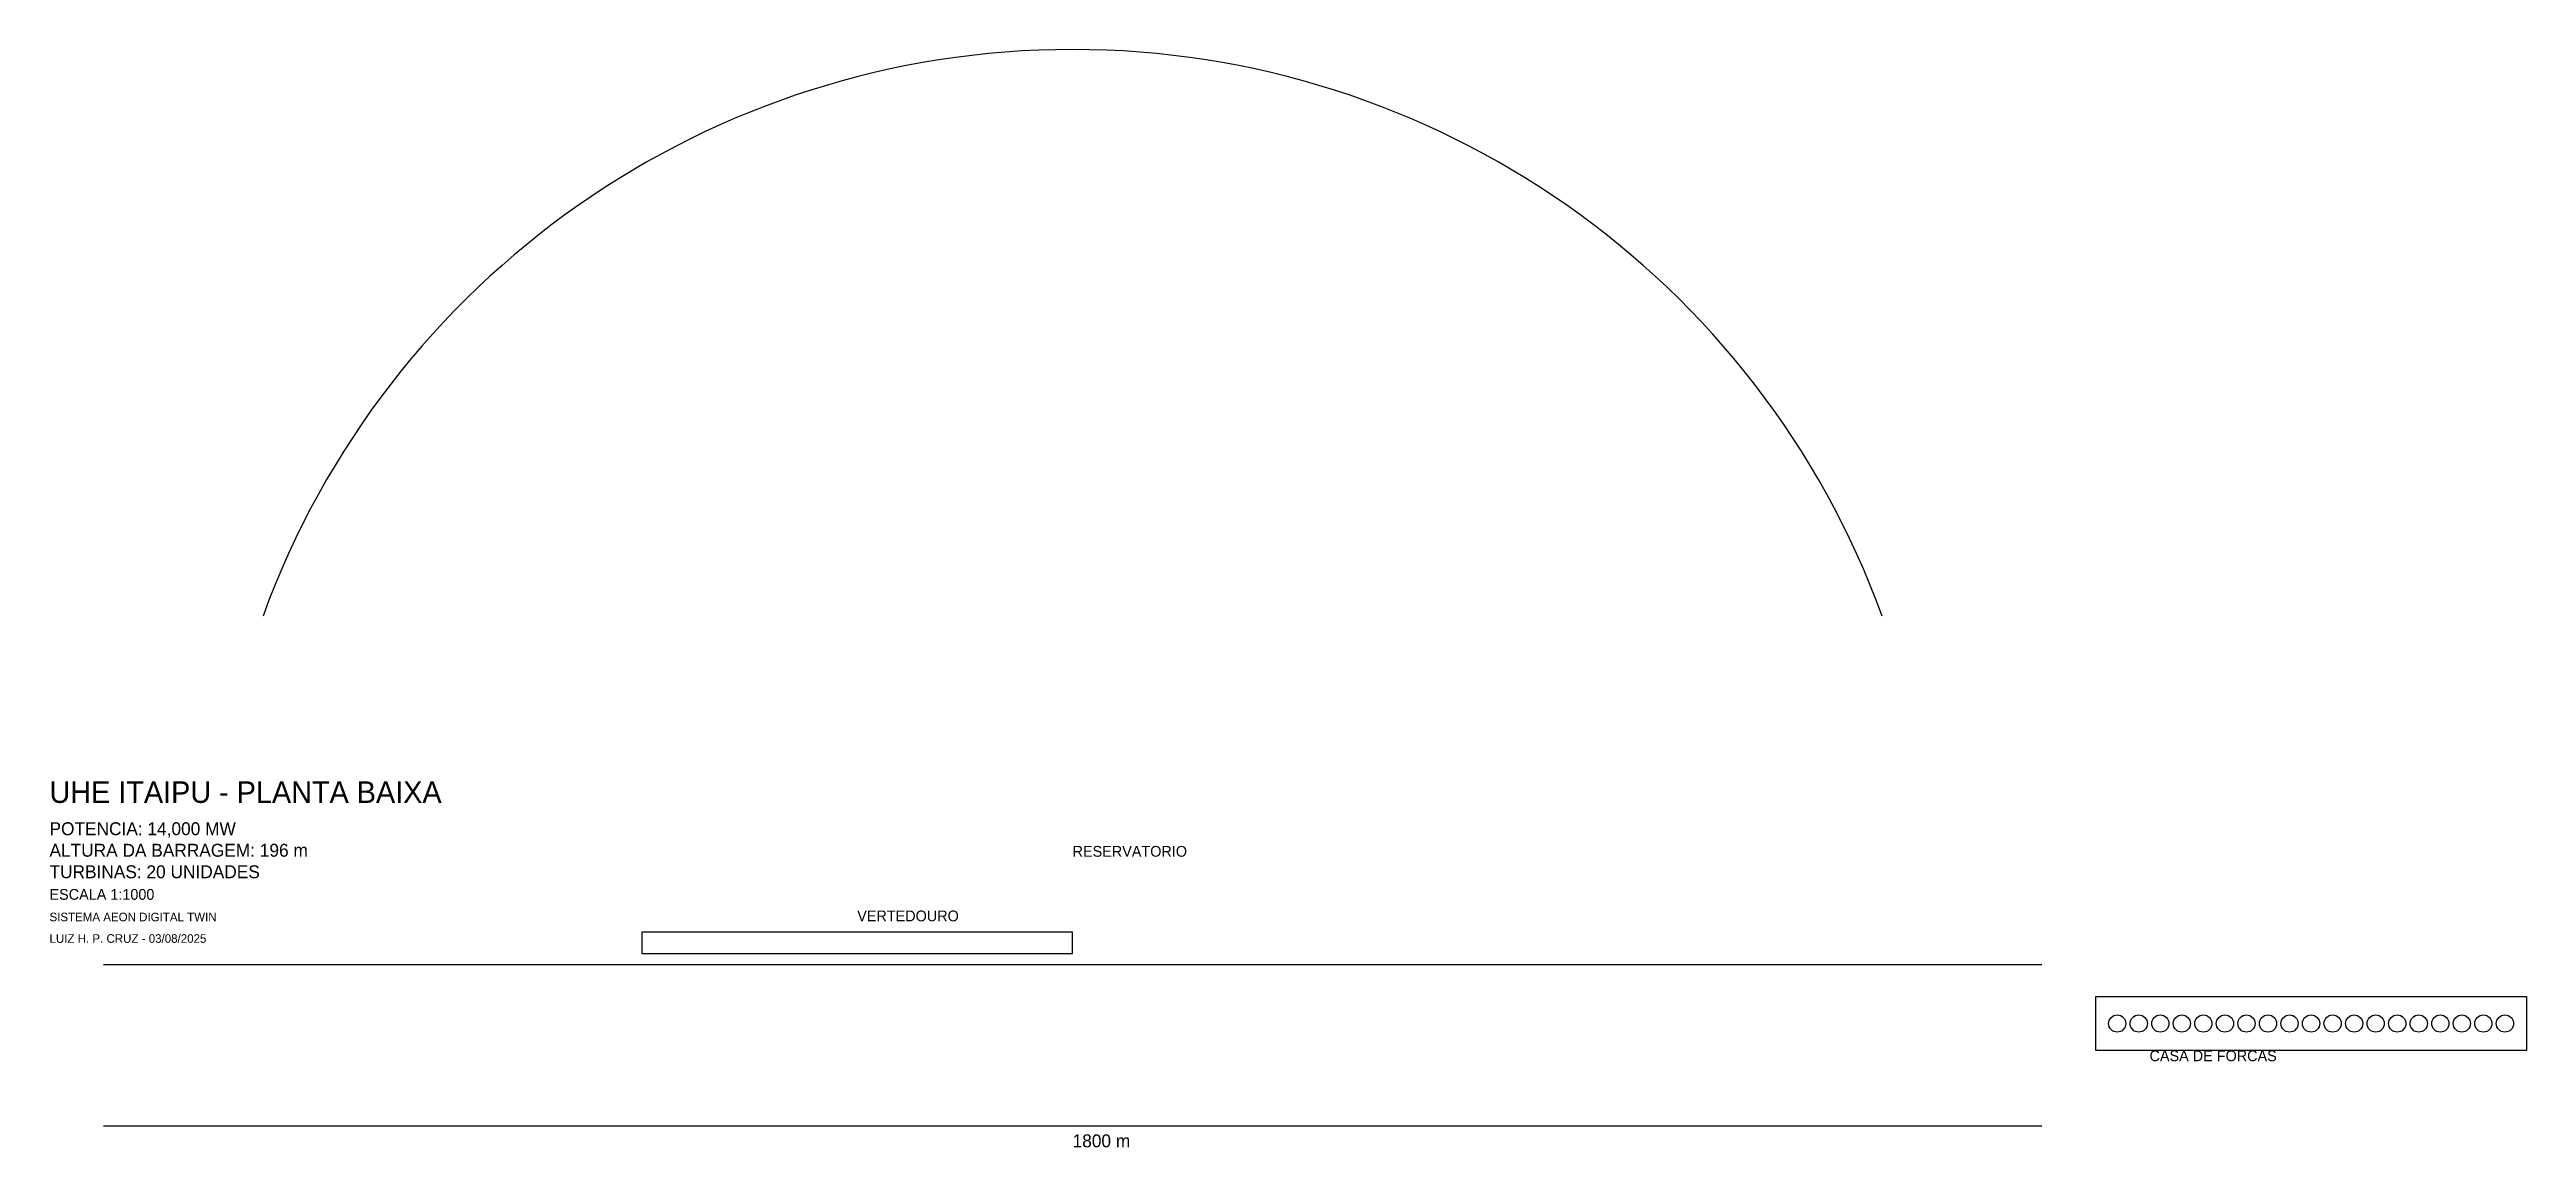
# Model space of a CAD drawing. Extents: x 50 to 2350, y -70 to 950.
import ezdxf

# ---------------------------------------------------------------- set-up
doc = ezdxf.new("R2010")
doc.units = 0
for name, color, linetype in [('BARRAGEM', 1, 'CONTINUOUS'), ('CASA_FORCAS', 2, 'CONTINUOUS'), ('TEXTOS', 7, 'CONTINUOUS'), ('TURBINAS', 3, 'CONTINUOUS'), ('VERTEDOURO', 4, 'CONTINUOUS')]:
    doc.layers.add(name, color=color, linetype=linetype)

msp = doc.modelspace()

# ---------------------------------------------------------------- linework, layer by layer
at = {"layer": 'BARRAGEM'}
msp.add_line((100, 100), (1900, 100), dxfattribs=at)
at = {"layer": 'CASA_FORCAS'}
for p, q in [((1950, 70), (2350, 70)), ((1950, 20), (1950, 70)), ((2350, 70), (2350, 20)), ((2350, 20), (1950, 20))]:
    msp.add_line(p, q, dxfattribs=at)
at = {"layer": 'RESERVATORIO'}
msp.add_arc((1000, 150), 800, 20, 160, dxfattribs=at)
at = {"layer": 'TEXTOS'}
msp.add_line((100, -50), (1900, -50), dxfattribs=at)
at = {"layer": 'TURBINAS'}
for centre in [(1970, 45), (1990, 45), (2010, 45), (2030, 45), (2050, 45), (2070, 45), (2090, 45), (2110, 45), (2130, 45), (2150, 45), (2170, 45), (2190, 45), (2210, 45), (2230, 45), (2250, 45), (2270, 45), (2290, 45), (2310, 45), (2330, 45)]:
    msp.add_circle(centre, 8, dxfattribs=at)
at = {"layer": 'VERTEDOURO'}
for p, q in [((1000, 130), (600, 130)), ((600, 130), (600, 110)), ((1000, 110), (1000, 130)), ((600, 110), (1000, 110))]:
    msp.add_line(p, q, dxfattribs=at)

# ---------------------------------------------------------------- texts
at = {"layer": 'TEXTOS'}
for s, height, p in [('UHE ITAIPU - PLANTA BAIXA', 20, (50, 250)), ('POTENCIA: 14,000 MW', 12, (50, 220)), ('ALTURA DA BARRAGEM: 196 m', 12, (50, 200)), ('RESERVATORIO', 10, (1000, 200)), ('TURBINAS: 20 UNIDADES', 12, (50, 180)), ('ESCALA 1:1000', 10, (50, 160)), ('SISTEMA AEON DIGITAL TWIN', 8, (50, 140)), ('VERTEDOURO', 10, (800, 140)), ('LUIZ H. P. CRUZ - 03/08/2025', 8, (50, 120)), ('CASA DE FORCAS', 10, (2000, 10)), ('1800 m', 12, (1000, -70))]:
    msp.add_text(s, height=height, dxfattribs=at).set_placement(p)

doc.saveas('drawing.dxf')
